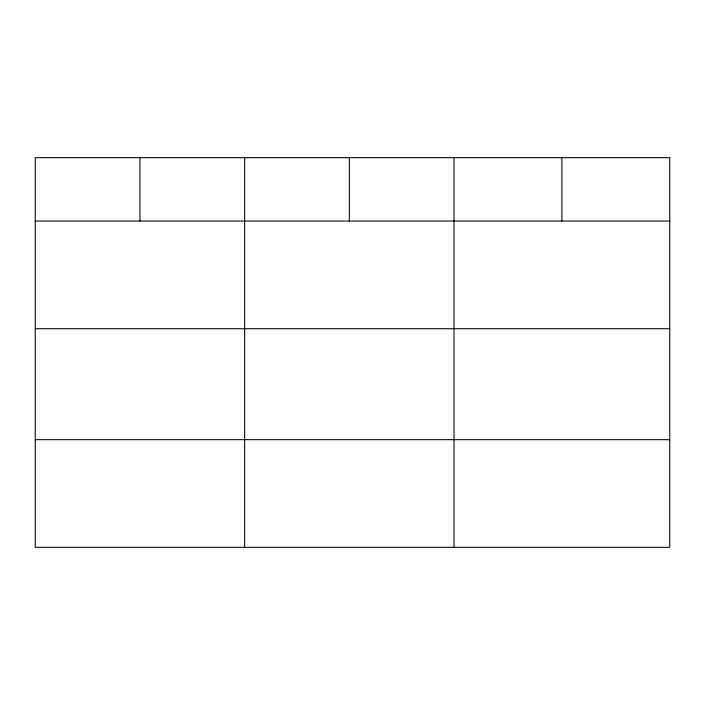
<?xml version="1.0" encoding="UTF-8"?>
<svg xmlns="http://www.w3.org/2000/svg" width="705" height="705" viewBox="0 0 705 705"><rect width="100%" height="100%" fill="white"/><g stroke="black" fill="none" stroke-linecap="round" stroke-linejoin="round"><path stroke-width="1.06" d="M669.75 328.715L669.75 157.673L35.25 157.673L35.25 547.327L669.75 547.327L669.75 328.715L35.25 328.715M35.25 221.044L669.75 221.044M35.25 439.656L669.75 439.656M561.885 157.673L561.885 221.044M454.02 157.673L454.02 547.327M349.327 157.673L349.327 221.044M244.635 157.673L244.635 547.327M139.942 157.673L139.942 221.044"/></g></svg>
